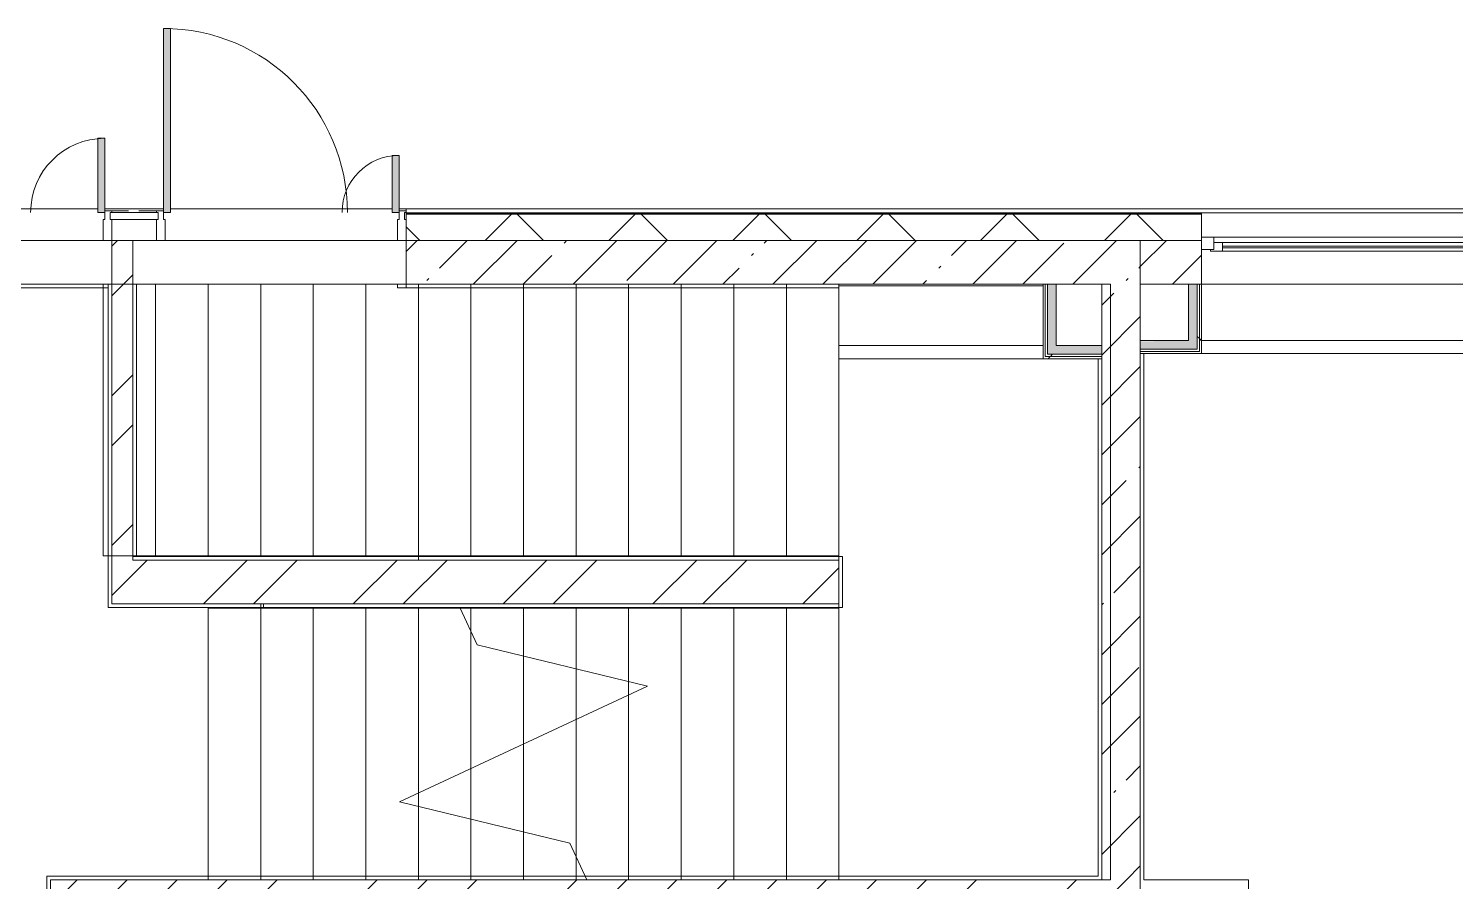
# Model space of a CAD drawing. Header units: millimetres. Extents: x -4029 to 232974, y -8553 to 104777.
# Drawn here: x 165541 to 173685, y 17740 to 22610 of the extents above; entities that cross this region are included whole.
import ezdxf

# ---------------------------------------------------------------- set-up
doc = ezdxf.new("R2010")
doc.units = ezdxf.units.MM
doc.linetypes.add('200_ШТРИХ__ш1_п0_6_', pattern=[160, 100, -60])
for name, color, linetype, lineweight in [('A-AREA-BNDY-1', 7, 'Continuous', 5), ('A-DETL-MBND-1', 7, '200_ШТРИХ__ш1_п0_6_', 9), ('A-GLAZ-1', 7, 'Continuous', 5), ('A-GLAZ-CWMG-2', 7, 'Continuous', 5), ('A-WALL', 7, 'Continuous', 9), ('A-WALL-4', 7, 'Continuous', 5), ('I-WALL-6', 7, 'Continuous', 5), ('S-STRS-2', 7, 'Continuous', 5), ('S-STRS-MBND-2', 7, 'Continuous', 5)]:
    doc.layers.add(name, color=color, linetype=linetype, lineweight=lineweight)
for name, color, linetype, lineweight, true_color in [('A-DOOR-3', 7, 'Continuous', 5, 0xaaaaaa), ('A-DOOR-4', 7, 'Continuous', 5, 0xe2e2e2), ('A-FLOR-2', 7, 'Continuous', 5, 0xaaaaaa), ('I-WALL-4', 7, 'Continuous', 5, 0xe7e7e7), ('I-WALL-5', 7, 'Continuous', 9, 0xe7e7e7)]:
    doc.layers.add(name, color=color, linetype=linetype, lineweight=lineweight, true_color=true_color)
pattern_1 = [(45, (71086.4, 0), (-285.1231, 285.1231), []), (45, (71371.53, 0), (-285.1231, 285.1231), [504.031, -100.806, 16.764, -84.042])]
pattern_2 = [(45, (71086.4, 0), (-427.6843, 427.6843), []), (45, (71371.5, 0), (-427.6843, 427.6843), [])]
pattern_3 = [(45, (71086.4, 0), (-530.33, 530.33), []), (135, (71086.4, 0), (-530.33, -530.33), [])]

# ---------------------------------------------------------------- blocks, each defined once
blk = doc.blocks.new('120_Окно_СКБ_2Ст_Фрамуга сверху - 120_Окно_СКБ_2Ст_2300х2500_h_ ДОО-23103760-1_2_1_птичка')
at = {"layer": 'A-GLAZ-1'}
for p, q in [((-1150, -127), (-1150, -57)), ((-1150, -57), (-1080, -57)), ((1150, -57), (-1150, -57)), ((-1080, -57), (-1080, -127)), ((-1080, -57), (1080, -57)), ((520, -127), (520, -57)), ((520, -57), (590, -57)), ((590, -57), (590, -127)), ((1080, -127), (1080, -57)), ((1080, -57), (1150, -57)), ((1150, -57), (1150, -127)), ((-1080, -127), (-1150, -127)), ((-1150, -127), (-1100, -127)), ((-1080, -127), (-1100, -127)), ((-1100, -127), (-1100, -137)), ((-1100, -137), (540, -137)), ((540, -137), (-1100, -137)), ((520, -87), (-1080, -87)), ((-1080, -87), (-1080, -127)), ((-1030, -137), (-1030, -87)), ((-1030, -107), (470, -107)), ((470, -117), (-1030, -117)), ((470, -137), (470, -87)), ((520, -127), (520, -87)), ((590, -127), (520, -127)), ((540, -127), (520, -127)), ((540, -127), (570, -127)), ((540, -127), (570, -127)), ((540, -137), (540, -127)), ((590, -127), (570, -127)), ((570, -127), (570, -137)), ((570, -137), (1100, -137)), ((1100, -137), (570, -137)), ((1080, -87), (590, -87)), ((590, -87), (590, -127)), ((640, -137), (640, -87)), ((640, -107), (1030, -107)), ((1030, -117), (640, -117)), ((1030, -137), (1030, -87)), ((1080, -127), (1080, -87)), ((1150, -127), (1080, -127)), ((1100, -127), (1080, -127)), ((1100, -127), (1150, -127)), ((1100, -137), (1100, -127))]:
    blk.add_line(p, q, dxfattribs=at)
blk = doc.blocks.new('DRS_ДПУ_распашная__2Ст_Прямоугольная1 - ВН-4_ Нр_ДО_1500х2200 глухая-26741401-1_2_1_птичка')
at = {"layer": 'A-DOOR-4'}
for points in [[(-770, 0), (-730, 0), (-730, 1050), (-770, 1050), (-770, 20)], [(770, 0), (770, 423.1), (730, 423.1), (730, 0)]]:
    blk.add_hatch(color=256, dxfattribs=at).paths.add_polyline_path(points)
at = {"layer": 'A-DOOR-3'}
for p, q in [((-770, 1050), (-770, 0)), ((-730, 1050), (-770, 1050)), ((-730, 0), (-730, 1050)), ((770, 423.1), (730, 423.1)), ((730, 423.1), (730, 0)), ((770, 0), (770, 423.1)), ((-770, 0), (-730, 0)), ((730, 0), (770, 0))]:
    blk.add_line(p, q, dxfattribs=at)
for centre, radius, start, end in [((-770, 0), 1050, 360, 90), ((770, 0), 423.1, 90, 180)]:
    blk.add_arc(centre, radius, start, end, dxfattribs=at)
blk = doc.blocks.new('Прямоугольный импост - Импост структурный с накладкой - 170мм-22855209-1_2_1_птичка')
at = {"layer": 'A-GLAZ-CWMG-2'}
for p, q in [((-50, 40), (-50, 160)), ((-50, 160), (0, 160)), ((0, 160), (0, 40)), ((-40, 40), (-50, 40)), ((-40, 0), (-40, 40)), ((-10, 40), (-10, 0)), ((0, 40), (-10, 40)), ((-10, 0), (0, 0)), ((0, 0), (0, -10)), ((0, -10), (-40, -10))]:
    blk.add_line(p, q, dxfattribs=at)
blk = doc.blocks.new('PNS_Панель прямоугольная - Нр_Металл - 40мм-23713233-1_2_1_птичка')
at = {"layer": 'A-GLAZ-1'}
for p, q in [((-137.5, 0), (137.5, 0)), ((137.5, 0), (-137.5, 0)), ((-127.5, -40), (127.5, -40))]:
    blk.add_line(p, q, dxfattribs=at)
blk = doc.blocks.new('Прямоугольный импост - Импост структурный с накладкой - 170мм-22855551-1_2_1_птичка')
at = {"layer": 'A-DETL-MBND-1'}
for p, q in [((94930, 21560), (94930, 21570)), ((95185, 21570), (94930, 21570)), ((95185, 21570), (95185, 21560))]:
    blk.add_line(p, q, dxfattribs=at)
blk = doc.blocks.new('Прямоугольный импост - Импост структурный с накладкой - 170мм-22855665-1_2_1_птичка')
at = {"layer": 'A-GLAZ-CWMG-2'}
for p, q in [((-25, 40), (-25, 160)), ((-25, 160), (25, 160)), ((25, 160), (25, 40)), ((-15, 40), (-25, 40)), ((-25, -10), (-25, 0)), ((-25, 0), (-15, 0)), ((-15, 0), (-15, 40)), ((15, 40), (15, 0)), ((25, 40), (15, 40)), ((15, -10), (-25, -10))]:
    blk.add_line(p, q, dxfattribs=at)
blk = doc.blocks.new('Прямоугольный импост - Импост структурный с накладкой - 170мм-V166-1_2_1_птичка')
at = {"layer": 'A-GLAZ-CWMG-2'}
for p, q in [((-25, 40), (-25, 160)), ((-25, 160), (25, 160)), ((25, 160), (25, 40)), ((-15, 40), (-25, 40)), ((-15, 0), (-15, 40)), ((15, 40), (15, 0)), ((25, 40), (15, 40)), ((15, 0), (25, 0)), ((25, 0), (25, -10)), ((25, -10), (-15, -10))]:
    blk.add_line(p, q, dxfattribs=at)
blk = doc.blocks.new('DRS_ДПУ_распашная__2Ст_Прямоугольная1 - ВН-4_ Нр_ДО_1500х2200 глухая-26857260-1_2_1_птичка')
at = {"layer": 'A-DOOR-4'}
for points in [[(-672.5, 0), (-632.5, 0), (-632.5, 1050), (-672.5, 1050), (-672.5, 20)], [(632.5, 0), (672.5, 0), (672.5, 325.6), (632.5, 325.6), (632.5, 20)]]:
    blk.add_hatch(color=256, dxfattribs=at).paths.add_polyline_path(points)
at = {"layer": 'A-DOOR-3'}
for p, q in [((-672.5, 1050), (-672.5, 0)), ((-632.5, 1050), (-672.5, 1050)), ((-632.5, 0), (-632.5, 1050)), ((672.5, 325.6), (632.5, 325.6)), ((632.5, 325.6), (632.5, 0)), ((672.5, 0), (672.5, 325.6)), ((-672.5, 0), (-632.5, 0)), ((632.5, 0), (672.5, 0))]:
    blk.add_line(p, q, dxfattribs=at)
for centre, radius, start, end in [((-672.5, 0), 1050, 360, 90), ((672.5, 0), 325.6, 90, 180)]:
    blk.add_arc(centre, radius, start, end, dxfattribs=at)
blk = doc.blocks.new('Зашивка приборов отопления - Зашивка приборов отопления-33267402-1_2_1_птичка')
at = {"layer": 'A-WALL-4'}
for p, q in [((103450, 21150), (101150, 21150)), ((105550, 21150), (104650, 21150)), ((107750, 21150), (106850, 21150)), ((101150, 20829), (108150, 20829)), ((108150, 20829), (101150, 20829)), ((101150, 20754), (108150, 20754))]:
    blk.add_line(p, q, dxfattribs=at)
blk = doc.blocks.new('Зашивка приборов отопления32 - Зашивка приборов отопления-33323791-1_2_1_птичка')
at = {"layer": 'A-WALL-4'}
for p, q in [((126595, 120), (125430, 120)), ((126595, 45), (126595, 120)), ((126595, 45), (125430, 45)), ((125430, 45), (126595, 45)), ((126595, -295), (126595, 45)), ((125430, -295), (126595, -295))]:
    blk.add_line(p, q, dxfattribs=at)

msp = doc.modelspace()

# ---------------------------------------------------------------- hatches: boundary and pattern name
at = {"layer": 'A-WALL-4'}
h = msp.add_hatch(dxfattribs=at)
h.set_pattern_fill('FP_135', color=256, style=0, pattern_type=2)
h.set_pattern_definition([(45, (71086.4, 0), (-353.5534, 353.5534), []), (135, (71086.4, 0), (-353.5534, -353.5534), [])])
h.paths.add_polyline_path([(171666.4063, 21400), (172236.4063, 21400), (172236.4063, 21550), (167696.4063, 21550), (167696.4063, 21400), (170830.028, 21400)])
h.paths.add_polyline_path([(175736.4063, 21400), (175736.4063, 21550), (174536.4063, 21550), (174536.4063, 21400), (175025.0597, 21400)])
h.paths.add_polyline_path([(164146.4063, 21400), (164396.4063, 21400), (164392.862, 21550), (164146.4063, 21550)])
h.paths.add_polyline_path([(177936.4063, 21400), (177936.4063, 21550), (176636.4063, 21550), (176636.4063, 21400), (177136.4063, 21400)])
h.paths.add_polyline_path([(181436.4063, 21400), (181889.5611, 21400), (181781.0504, 21550), (181036.406, 21550), (181036.406, 21400), (181317.6073, 21400)])
h.paths.add_polyline_path([(178836.4063, 21400), (180136.406, 21400), (180136.406, 21550), (178836.4063, 21550), (178836.4063, 21540.1279)])
h.paths.add_polyline_path([(182136.4063, 21400), (182321.5402, 21400), (182213.0295, 21550), (182027.8956, 21550), (182056.8318, 21510)])
at = {"layer": 'I-WALL-4'}
for points in [[(172211.4063, 20779), (172211.4063, 21150), (172161.4063, 21150), (172161.4063, 20779)], [(171906.4063, 20779), (172161.4063, 20779), (172161.4063, 20829), (171886.4063, 20823.3523), (171886.4063, 20779)]]:
    msp.add_hatch(color=256, dxfattribs=at).paths.add_polyline_path(points)
at = {"layer": 'I-WALL-5'}
for points in [[(171356.4063, 20750), (171406.4063, 20750), (171406.4063, 21150), (171356.4063, 21150), (171356.4063, 20786.724)], [(171406.4063, 20750), (171666.4063, 20750), (171666.4063, 20800), (171406.4063, 20800), (171406.4063, 20786.724)]]:
    msp.add_hatch(color=256, dxfattribs=at).paths.add_polyline_path(points)
at = {"layer": 'I-WALL-6'}
h = msp.add_hatch(dxfattribs=at)
h.set_pattern_fill('FP_116', color=256, style=0, pattern_type=2)
h.set_pattern_definition(pattern_1)
h.paths.add_polyline_path([(167766.4063, 21150), (171666.4063, 21150), (171666.4063, 21400), (167696.4063, 21400), (167696.4063, 21150)])
h.paths.add_polyline_path([(164146.4063, 21150), (164396.4063, 21150), (164396.4063, 21400), (164146.4063, 21400), (164146.4063, 21373.541)])
h = msp.add_hatch(dxfattribs=at)
h.set_pattern_fill('FP_176', color=256, style=0, pattern_type=2)
h.set_pattern_definition(pattern_2)
h.paths.add_polyline_path([(166016.4063, 19325), (166136.4063, 19325), (166136.4063, 21400), (166016.4063, 21400), (166016.4063, 19391.6286)])
h = msp.add_hatch(dxfattribs=at)
h.set_pattern_fill('FP_116', color=256, style=0, pattern_type=2)
h.set_pattern_definition(pattern_1)
h.paths.add_polyline_path([(171886.4063, 17750), (171886.4063, 21400), (171666.4063, 21400), (171666.4063, 17750), (171878.7859, 17750)])
h = msp.add_hatch(dxfattribs=at)
h.set_pattern_fill('FP_116', color=256, style=0, pattern_type=2)
h.set_pattern_definition(pattern_1)
h.paths.add_polyline_path([(174536.4063, 21150), (175736.4063, 21150), (175736.4063, 21400), (174536.4063, 21400), (174536.4063, 21217.1319)])
h.paths.add_polyline_path([(172236.4063, 21150), (172236.4063, 21400), (171886.4063, 21400), (171886.4063, 21150)])
h.paths.add_polyline_path([(177936.4063, 21150), (177936.4063, 21400), (177136.4063, 21400), (177136.4063, 21150)])
h.paths.add_polyline_path([(181317.6073, 21150), (181436.4063, 21150), (181436.4063, 21400), (181036.406, 21400), (181036.406, 21150)])
h.paths.add_polyline_path([(178836.4063, 21150), (180136.406, 21150), (180136.406, 21400), (178836.4063, 21400), (178836.4063, 21320.5967)])
h = msp.add_hatch(dxfattribs=at)
h.set_pattern_fill('FP_213', color=256, style=0, pattern_type=2)
h.set_pattern_definition(pattern_3)
h.paths.add_polyline_path([(172223.9063, 20766.5), (172223.9063, 21150), (172211.4063, 21150), (172211.4063, 20766.5)])
h = msp.add_hatch(dxfattribs=at)
h.set_pattern_fill('FP_213', color=256, style=0, pattern_type=2)
h.set_pattern_definition(pattern_3)
h.paths.add_polyline_path([(172223.9063, 20754), (172236.4063, 20755), (172236.4063, 21150), (172223.9063, 21150), (172223.9063, 20755)])
h = msp.add_hatch(dxfattribs=at)
h.set_pattern_fill('FP_213', color=256, style=0, pattern_type=2)
h.set_pattern_definition(pattern_3)
h.paths.add_polyline_path([(171406.4063, 20725), (171666.4063, 20725), (171666.4063, 20737.5), (171343.9063, 20734.375), (171343.9063, 20725), (171356.4063, 20725)])
h = msp.add_hatch(dxfattribs=at)
h.set_pattern_fill('FP_213', color=256, style=0, pattern_type=2)
h.set_pattern_definition(pattern_3)
h.paths.add_polyline_path([(171406.4063, 20737.5), (171666.4063, 20737.5), (171666.4063, 20750), (171356.4063, 20750), (171356.4063, 20737.5)])
h = msp.add_hatch(dxfattribs=at)
h.set_pattern_fill('FP_176', color=256, style=0, pattern_type=2)
h.set_pattern_definition(pattern_2)
h.paths.add_polyline_path([(166136.4063, 19325), (170166.4063, 19325), (170166.4063, 19575), (166136.4063, 19575)])
h = msp.add_hatch(dxfattribs=at)
h.set_pattern_fill('FP_116', color=256, style=0, pattern_type=2)
h.set_pattern_definition(pattern_1)
h.paths.add_polyline_path([(165666.4063, 13620), (165886.4063, 13620), (165886.4063, 17750), (165666.4063, 17750), (165666.4063, 13744.9207)])
h = msp.add_hatch(dxfattribs=at)
h.set_pattern_fill('FP_116', color=256, style=0, pattern_type=2)
h.set_pattern_definition(pattern_1)
h.paths.add_polyline_path([(171886.4063, 17530), (171886.4063, 17750), (165886.4063, 17750), (165886.4063, 17530), (171878.7859, 17530)])

# ---------------------------------------------------------------- linework, layer by layer
at = {"layer": 'A-AREA-BNDY-1', "flags": 128}
msp.add_lwpolyline([(165645.4063, 13641), (165645.4063, 17771), (167346.8165, 17771), (171645.4063, 17771), (171645.4063, 20725), (171331.4063, 20725), (170166.4063, 20725), (170166.4063, 20800), (170166.4063, 21129), (169282.4485, 21129), (169282.4485, 21130), (169278.8764, 21130), (169278.8764, 21129), (167646.4063, 21129), (167646.4063, 21150), (166157.4063, 21150), (166157.4063, 19596), (169696.4062, 19596), (170187.4063, 19596), (170187.4063, 19304), (169701.9062, 19304), (165995.4063, 19304), (165995.4063, 21150), (164396.4063, 21150)], dxfattribs=at)
at = {"layer": 'A-FLOR-2'}
for p, q in [((166271.4063, 21400), (166136.4063, 21400)), ((167646.4063, 21400), (166321.4063, 21400)), ((165996.4063, 21130), (164136.4063, 21130)), ((166016.4063, 21150), (164396.4063, 21150)), ((165996.4063, 19304), (165996.4063, 21130)), ((167696.4063, 21129.5), (167696.4063, 21150)), ((167766.4063, 21129.5), (167696.4063, 21129.5)), ((167766.4063, 19575), (167766.4063, 21129.5)), ((171906.4063, 20754), (171906.4063, 17750)), ((166136.4063, 19595.5), (167766.4063, 19595.5)), ((166576.4063, 19304), (165996.4063, 19304)), ((166866.4063, 19300), (166866.4063, 19325)), ((166881.4063, 19300), (166881.4063, 19325)), ((165646.4063, 13620), (165646.4063, 17770.5)), ((165646.4063, 17770.5), (166566.4063, 17770.5)), ((171906.4063, 17750), (172504.4062, 17750)), ((172504.4062, 17750), (172504.4062, 15165))]:
    msp.add_line(p, q, dxfattribs=at)
at = {"layer": 'A-WALL'}
for p, q in [((172236.4063, 21553), (167696.4063, 21553)), ((172236.4063, 21550), (167696.4063, 21550)), ((167696.4063, 21400), (171666.4063, 21400)), ((171886.4063, 21400), (172236.4063, 21400)), ((171343.9063, 20737.5), (171343.9063, 21150)), ((171356.4063, 20750), (171356.4063, 21150)), ((172211.4063, 20779), (172211.4063, 21150)), ((172223.9063, 20766.5), (172223.9063, 21150)), ((171666.4063, 20725), (171666.4063, 20800)), ((171886.4063, 20829), (171886.4063, 20754)), ((171886.4063, 20779), (172211.4063, 20779)), ((171666.4063, 20737.5), (171343.9063, 20737.5)), ((171666.4063, 20750), (171356.4063, 20750)), ((171886.4063, 20766.5), (172223.9063, 20766.5))]:
    msp.add_line(p, q, dxfattribs=at)
at = {"layer": 'A-WALL-4'}
for p, q in [((164476.4063, 21580), (165936.4063, 21580)), ((165976.4063, 21580), (166311.4063, 21580)), ((166351.4063, 21580), (167616.4063, 21580)), ((167656.4063, 21580), (182228.3542, 21580)), ((167696.4063, 21580), (167696.4063, 21400)), ((176636.4063, 21558), (167696.4063, 21558)), ((172236.4063, 21400), (172236.4063, 21558)), ((171666.4063, 21400), (171886.4063, 21400))]:
    msp.add_line(p, q, dxfattribs=at)
at = {"layer": 'I-WALL-6'}
for p, q in [((164446.4063, 21400), (165966.4063, 21400)), ((166136.4063, 21400), (166016.4063, 21400)), ((166016.4063, 21400), (166016.4063, 19325)), ((166136.4063, 19575), (166136.4063, 21400)), ((167696.4063, 21400), (167696.4063, 21150)), ((171886.4063, 21400), (171886.4063, 20829)), ((172236.4063, 20754), (172236.4063, 21400)), ((167696.4063, 21150), (171666.4063, 21150)), ((171331.4063, 21150), (171331.4063, 20725)), ((171406.4063, 20800), (171406.4063, 21150)), ((171666.4063, 21150), (171666.4063, 20800)), ((176636.4063, 21150), (171886.4063, 21150)), ((172161.4063, 21150), (172161.4063, 20829)), ((171666.4063, 20800), (171406.4063, 20800)), ((172161.4063, 20829), (171886.4063, 20829)), ((171331.4063, 20725), (171666.4063, 20725)), ((171666.4063, 20725), (171666.4063, 17750)), ((171886.4063, 20754), (171886.4063, 17530)), ((171886.4063, 20754), (172236.4063, 20754)), ((170166.4063, 19575), (166136.4063, 19575)), ((170166.4063, 19325), (170166.4063, 19575)), ((166016.4063, 19325), (170166.4063, 19325)), ((165666.4063, 17750), (165666.4063, 13620)), ((171666.4063, 17750), (165666.4063, 17750))]:
    msp.add_line(p, q, dxfattribs=at)
at = {"layer": 'S-STRS-2'}
for p, q in [((167766.4063, 19600), (167766.4063, 21150)), ((168066.4063, 19600), (168066.4063, 21150)), ((168066.4063, 19600), (168066.4063, 21150)), ((168366.4063, 19600), (168366.4063, 21150)), ((168366.4063, 19600), (168366.4063, 21150)), ((168666.4063, 19600), (168666.4063, 21150)), ((168666.4063, 19600), (168666.4063, 21150)), ((168966.4063, 19600), (168966.4063, 21150)), ((168966.4063, 19600), (168966.4063, 21150)), ((169266.4063, 19600), (169266.4063, 21150)), ((169266.4063, 19600), (169266.4063, 21150)), ((169566.4063, 19600), (169566.4063, 21150)), ((169566.4063, 19600), (169566.4063, 21150)), ((169866.4063, 19600), (169866.4063, 21150)), ((169866.4063, 19600), (169866.4063, 21150)), ((170166.4063, 21140), (170166.4063, 21150)), ((170166.4063, 21140), (170166.4063, 21150)), ((170166.4063, 19600), (170166.4063, 20725)), ((170166.4063, 19600), (170166.4063, 20725)), ((168066.4063, 19600), (167766.4063, 19600)), ((168366.4063, 19600), (168066.4063, 19600)), ((168666.4063, 19600), (168366.4063, 19600)), ((168966.4063, 19600), (168666.4063, 19600)), ((169266.4063, 19600), (168966.4063, 19600)), ((169566.4063, 19600), (169266.4063, 19600)), ((169866.4063, 19600), (169566.4063, 19600)), ((170166.4063, 19600), (169866.4063, 19600)), ((170166.4063, 19600), (170166.4063, 19575)), ((170166.4063, 19325), (170166.4063, 19300)), ((166566.4063, 19300), (166566.4063, 17750)), ((166566.4063, 19300), (166866.4063, 19300)), ((166566.4063, 19300), (166566.4063, 17750)), ((166866.4063, 19300), (167166.4063, 19300)), ((166866.4063, 19300), (166866.4063, 17750)), ((166866.4063, 19300), (166866.4063, 17750)), ((167166.4063, 19300), (167466.4063, 19300)), ((167166.4063, 19300), (167166.4063, 17750)), ((167166.4063, 19300), (167166.4063, 17750)), ((167466.4063, 19300), (167766.4063, 19300)), ((167466.4063, 19300), (167466.4063, 17750)), ((167466.4063, 19300), (167466.4063, 17750)), ((167766.4063, 19300), (168005.0178, 19300)), ((167766.4063, 19300), (167766.4063, 18245.2154)), ((167766.4063, 19300), (167766.4063, 18245.2154)), ((168005.0178, 19300), (168066.4063, 19300)), ((168066.4063, 19300), (168366.4063, 19300)), ((168066.4063, 19300), (168066.4063, 19168.3521)), ((168066.4063, 19300), (168066.4063, 19168.3521)), ((168366.4063, 19300), (168666.4063, 19300)), ((168366.4063, 19300), (168366.4063, 19027.2491)), ((168366.4063, 19300), (168366.4063, 19027.2491)), ((168666.4063, 19300), (168966.4063, 19300)), ((168666.4063, 19300), (168666.4063, 18954.3399)), ((168666.4063, 19300), (168666.4063, 18954.3399)), ((168966.4063, 19300), (169266.4063, 19300)), ((168966.4063, 19300), (168966.4063, 18881.4307)), ((168966.4063, 19300), (168966.4063, 18881.4307)), ((169266.4063, 19300), (169566.4063, 19300)), ((169266.4063, 19300), (169266.4063, 17750)), ((169266.4063, 19300), (169266.4063, 17750)), ((169566.4063, 19300), (169866.4063, 19300)), ((169566.4063, 19300), (169566.4063, 17750)), ((169566.4063, 19300), (169566.4063, 17750)), ((169866.4063, 19300), (170166.4063, 19300)), ((169866.4063, 19300), (169866.4063, 17750)), ((169866.4063, 19300), (169866.4063, 17750)), ((170166.4063, 19300), (170166.4063, 17750)), ((168066.4063, 19168.3521), (168066.4063, 18385.1077)), ((168066.4063, 19168.3521), (168066.4063, 18385.1077)), ((168366.4063, 19027.2491), (168366.4063, 18525)), ((168366.4063, 19027.2491), (168366.4063, 18525)), ((168666.4063, 18954.3399), (168666.4063, 18664.8923)), ((168666.4063, 18954.3399), (168666.4063, 18664.8923)), ((168966.4063, 18881.4307), (168966.4063, 18804.7846)), ((168966.4063, 18881.4307), (168966.4063, 18804.7846)), ((168966.4063, 18804.7846), (168966.4063, 17750)), ((168966.4063, 18804.7846), (168966.4063, 17750)), ((168666.4063, 18664.8923), (168666.4063, 17881.6479)), ((168666.4063, 18664.8923), (168666.4063, 17881.6479)), ((168366.4063, 18525), (168366.4063, 18022.7509)), ((168366.4063, 18525), (168366.4063, 18022.7509)), ((168066.4063, 18385.1077), (168066.4063, 18095.6601)), ((168066.4063, 18385.1077), (168066.4063, 18095.6601)), ((167766.4063, 18245.2154), (167766.4063, 18168.5693)), ((167766.4063, 18245.2154), (167766.4063, 18168.5693)), ((167766.4063, 18168.5693), (167766.4063, 17750)), ((167766.4063, 18168.5693), (167766.4063, 17750)), ((168066.4063, 18095.6601), (168066.4063, 17750)), ((168066.4063, 18095.6601), (168066.4063, 17750)), ((168366.4063, 18022.7509), (168366.4063, 17750)), ((168366.4063, 18022.7509), (168366.4063, 17750)), ((168666.4063, 17881.6479), (168666.4063, 17750)), ((168666.4063, 17881.6479), (168666.4063, 17750)), ((168666.4063, 17750), (168727.7947, 17750))]:
    msp.add_line(p, q, dxfattribs=at)
at = {"layer": 'S-STRS-MBND-2'}
for p, q in [((165966.4063, 19600), (165966.4063, 21150)), ((170166.4063, 21150), (165966.4063, 21150)), ((166266.4063, 19600), (166266.4063, 21150)), ((166266.4063, 19600), (166266.4063, 21150)), ((166566.4063, 19600), (166566.4063, 21150)), ((166566.4063, 19600), (166566.4063, 21150)), ((166866.4063, 19600), (166866.4063, 21150)), ((166866.4063, 19600), (166866.4063, 21150)), ((167166.4063, 19600), (167166.4063, 21150)), ((167166.4063, 19600), (167166.4063, 21150)), ((167466.4063, 19600), (167466.4063, 21150)), ((167466.4063, 19600), (167466.4063, 21150)), ((167766.4063, 19600), (167766.4063, 21150)), ((167766.4063, 19600), (167766.4063, 21150)), ((168066.4063, 19600), (168066.4063, 21150)), ((168066.4063, 19600), (168066.4063, 21150)), ((168366.4063, 19600), (168366.4063, 21150)), ((168366.4063, 19600), (168366.4063, 21150)), ((168666.4063, 19600), (168666.4063, 21150)), ((168666.4063, 19600), (168666.4063, 21150)), ((168966.4063, 19600), (168966.4063, 21150)), ((168966.4063, 19600), (168966.4063, 21150)), ((169266.4063, 19600), (169266.4063, 21150)), ((169266.4063, 19600), (169266.4063, 21150)), ((169566.4063, 19600), (169566.4063, 21150)), ((169566.4063, 19600), (169566.4063, 21150)), ((169866.4063, 19600), (169866.4063, 21150)), ((169866.4063, 19600), (169866.4063, 21150)), ((171716.4063, 21150), (170166.4063, 21150)), ((170166.4063, 19600), (170166.4063, 21150)), ((170166.4063, 19600), (170166.4063, 21150)), ((171716.4063, 17750), (171716.4063, 21150)), ((170166.4063, 19600), (165966.4063, 19600)), ((170166.4063, 19600), (170166.4063, 19300)), ((168005.0178, 19300), (170166.4063, 19300)), ((168102.2699, 19091.4424), (168005.0178, 19300)), ((168066.4063, 19300), (168066.4063, 19168.3521)), ((168066.4063, 19300), (168066.4063, 19168.3521)), ((168366.4063, 19300), (168366.4063, 19027.2491)), ((168366.4063, 19300), (168366.4063, 19027.2491)), ((168666.4063, 19300), (168666.4063, 18954.3399)), ((168666.4063, 19300), (168666.4063, 18954.3399)), ((168966.4063, 19300), (168966.4063, 18881.4307)), ((168966.4063, 19300), (168966.4063, 18881.4307)), ((169266.4063, 19300), (169266.4063, 17750)), ((169266.4063, 19300), (169266.4063, 17750)), ((169566.4063, 19300), (169566.4063, 17750)), ((169566.4063, 19300), (169566.4063, 17750)), ((169866.4063, 19300), (169866.4063, 17750)), ((169866.4063, 19300), (169866.4063, 17750)), ((170166.4063, 19300), (170166.4063, 17750)), ((170166.4063, 19300), (170166.4063, 17750)), ((169074.4592, 18855.1705), (168102.2699, 19091.4424)), ((167658.3533, 18194.8295), (169074.4592, 18855.1705)), ((168966.4063, 18804.7846), (168966.4063, 17750)), ((168966.4063, 18804.7846), (168966.4063, 17750)), ((168666.4063, 18664.8923), (168666.4063, 17881.6479)), ((168666.4063, 18664.8923), (168666.4063, 17881.6479)), ((168366.4063, 18525), (168366.4063, 18022.7509)), ((168366.4063, 18525), (168366.4063, 18022.7509)), ((168066.4063, 18385.1077), (168066.4063, 18095.6601)), ((168066.4063, 18385.1077), (168066.4063, 18095.6601)), ((167766.4063, 18245.2154), (167766.4063, 18168.5693)), ((167766.4063, 18245.2154), (167766.4063, 18168.5693)), ((168630.5427, 17958.5576), (167658.3533, 18194.8295)), ((168727.7947, 17750), (168630.5427, 17958.5576)), ((168727.7947, 17750), (170166.4063, 17750)), ((170166.4063, 17750), (171716.4063, 17750))]:
    msp.add_line(p, q, dxfattribs=at)

# ---------------------------------------------------------------- block references
at = {"layer": 'A-DETL-MBND-1'}
msp.add_blockref('Прямоугольный импост - Импост структурный с накладкой - 170мм-22855551-1_2_1_птичка', (71086.4063, 0), dxfattribs=at)
at = {"layer": 'A-DOOR-3'}
for name, p in [('DRS_ДПУ_распашная__2Ст_Прямоугольная1 - ВН-4_ Нр_ДО_1500х2200 глухая-26741401-1_2_1_птичка', (165206.4063, 21560)), ('DRS_ДПУ_распашная__2Ст_Прямоугольная1 - ВН-4_ Нр_ДО_1500х2200 глухая-26857260-1_2_1_птичка', (166983.9063, 21560))]:
    msp.add_blockref(name, p, dxfattribs=at)
at = {"layer": 'A-GLAZ-1'}
for name, p in [('PNS_Панель прямоугольная - Нр_Металл - 40мм-23713233-1_2_1_птичка', (166143.9063, 21560)), ('120_Окно_СКБ_2Ст_Фрамуга сверху - 120_Окно_СКБ_2Ст_2300х2500_h_ ДОО-23103760-1_2_1_птичка', (173386.4063, 21475))]:
    msp.add_blockref(name, p, dxfattribs=at)
at = {"layer": 'A-GLAZ-CWMG-2', "extrusion": (0, 0, -1), "rotation": 180}
for name, p in [('Прямоугольный импост - Импост структурный с накладкой - 170мм-V166-1_2_1_птичка', (-165991.4063, 21560)), ('Прямоугольный импост - Импост структурный с накладкой - 170мм-22855665-1_2_1_птичка', (-166296.4063, 21560)), ('Прямоугольный импост - Импост структурный с накладкой - 170мм-22855209-1_2_1_птичка', (-167696.4063, 21560))]:
    msp.add_blockref(name, p, dxfattribs=at)
at = {"layer": 'A-WALL-4', "rotation": 180}
msp.add_blockref('Зашивка приборов отопления32 - Зашивка приборов отопления-33323791-1_2_1_птичка', (296761.4438, 20845.0275), dxfattribs=at)
at = {"layer": 'A-WALL-4'}
msp.add_blockref('Зашивка приборов отопления - Зашивка приборов отопления-33267402-1_2_1_птичка', (71086.4063, 0), dxfattribs=at)

doc.saveas('drawing.dxf')
